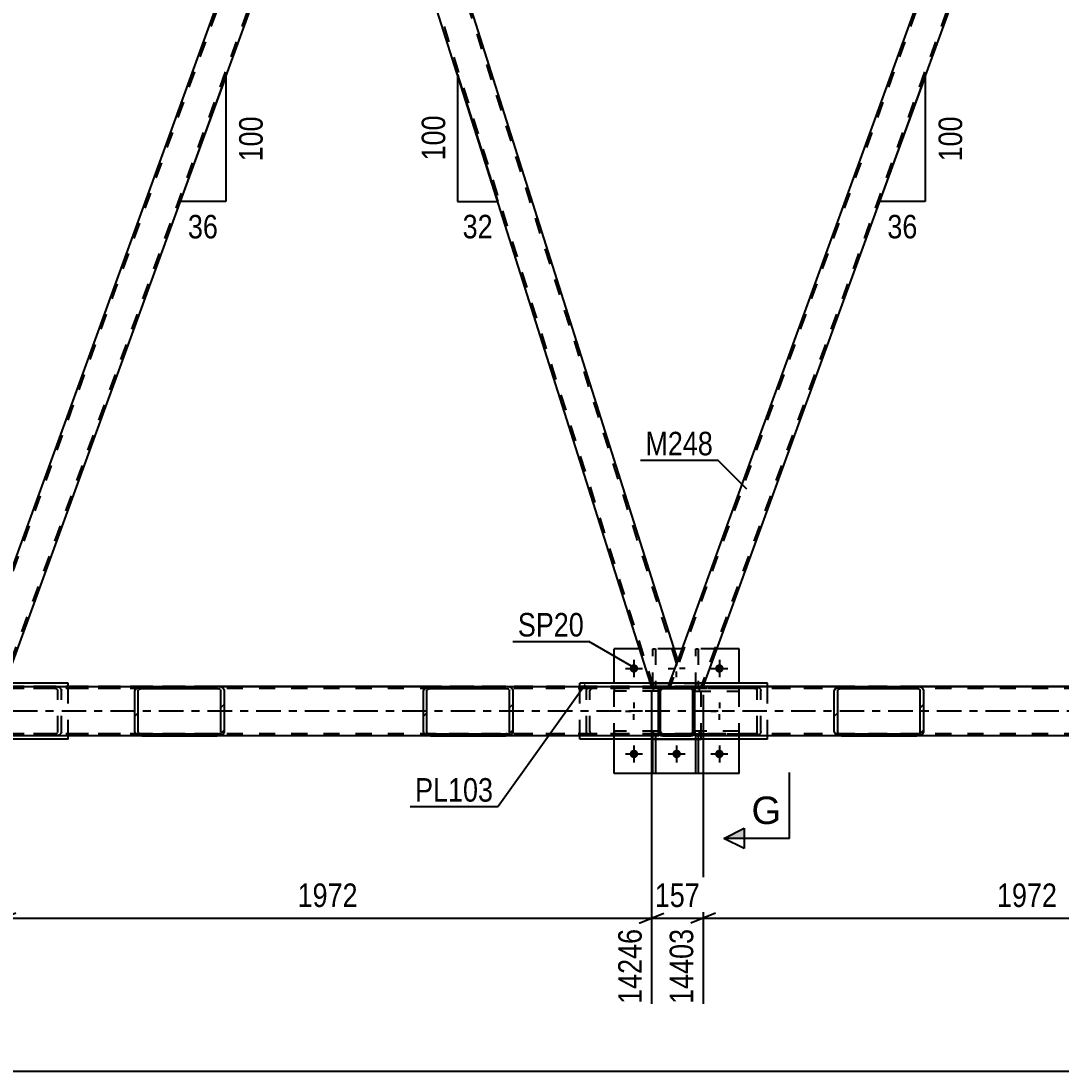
# Model space of a CAD drawing. Header units: millimetres. Extents: x -857 to 332, y -866 to -25.
# Drawn here: x -357.2 to -230.6, y -446.2 to -318.4 of the extents above; entities that cross this region are included whole.
import ezdxf

# ---------------------------------------------------------------- set-up
doc = ezdxf.new("R2010")
doc.units = ezdxf.units.MM
doc.linetypes.add('DXK_LINE_DOT2', pattern=[3.9198, 1.9599, -1.9599])
doc.linetypes.add('DXK_LINE_DOT3', pattern=[5.9187, 2.979, -0.9799, 0.9799, -0.9799])
doc.styles.add('Arial', font='ARIAL.TTF', dxfattribs={"height": 0.2})
doc.styles.add('Arial Narrow', font='ARIALN.TTF', dxfattribs={"height": 0.2})

# ---------------------------------------------------------------- blocks, each defined once
blk = doc.blocks.new('Part-570386455-1869 - 1253')
at = {"linetype": 'Continuous'}
h = blk.add_hatch(dxfattribs=at)
h.set_pattern_fill('', scale=0.7, style=0, pattern_type=0)
h.set_pattern_definition([(45, (-258.178, -399.8869), (-1.57154, 1.57154), [])])
h.paths.add_polyline_path([(-258.11, -399.7), (-258.18, -399.89), (-258.18, -404.93), (-258.11, -405.11), (-257.92, -405.27), (-257.64, -405.37), (-257.3, -405.41), (-248.13, -405.41), (-247.8, -405.37), (-247.52, -405.27), (-247.33, -405.11), (-247.26, -404.93), (-247.26, -399.89), (-247.33, -399.7), (-247.52, -399.55), (-247.8, -399.44), (-248.13, -399.41), (-257.3, -399.41), (-257.64, -399.44), (-257.92, -399.55)])
h.paths.add_polyline_path([(-257.47, -399.67), (-257.3, -399.65), (-248.13, -399.65), (-247.97, -399.67), (-247.82, -399.72), (-247.73, -399.8), (-247.7, -399.89), (-247.7, -404.93), (-247.73, -405.02), (-247.82, -405.1), (-247.97, -405.15), (-248.13, -405.17), (-257.3, -405.17), (-257.47, -405.15), (-257.61, -405.1), (-257.71, -405.02), (-257.74, -404.93), (-257.74, -399.89), (-257.71, -399.8), (-257.61, -399.72)])
at = {"color": 2, "linetype": 'Continuous'}
for p, q in [((-275.14, -399.89), (-275.14, -399.41)), ((-257.3, -399.41), (-275.14, -399.41)), ((-258.11, -399.7), (-258.18, -399.89)), ((-258.18, -404.93), (-258.18, -399.89)), ((-257.74, -399.89), (-257.71, -399.8)), ((-257.74, -404.93), (-257.74, -399.89)), ((-257.3, -399.41), (-257.64, -399.44)), ((-257.47, -399.67), (-257.3, -399.65)), ((-257.3, -399.41), (-248.13, -399.41)), ((-257.3, -399.65), (-248.13, -399.65)), ((-247.8, -399.44), (-248.13, -399.41)), ((-248.13, -399.65), (-247.97, -399.67)), ((-247.73, -399.8), (-247.7, -399.89)), ((-247.7, -404.93), (-247.7, -399.89)), ((-247.26, -399.89), (-247.33, -399.7)), ((-247.26, -404.93), (-247.26, -399.89)), ((-275.14, -405.37), (-275.14, -404.93)), ((-258.18, -404.93), (-258.11, -405.11)), ((-257.71, -405.02), (-257.74, -404.93)), ((-247.7, -404.93), (-247.73, -405.02)), ((-247.33, -405.11), (-247.26, -404.93)), ((-275.14, -405.41), (-275.14, -405.37)), ((-257.3, -405.41), (-275.14, -405.41)), ((-257.64, -405.37), (-257.3, -405.41)), ((-257.3, -405.17), (-257.47, -405.15)), ((-257.3, -405.17), (-248.13, -405.17)), ((-257.3, -405.41), (-248.13, -405.41)), ((-247.97, -405.15), (-248.13, -405.17)), ((-248.13, -405.41), (-247.8, -405.37))]:
    blk.add_line(p, q, dxfattribs=at)
at = {"color": 7, "linetype": 'DXK_LINE_DOT2'}
for p, q in [((-248.13, -399.65), (-275.14, -399.65)), ((-275.14, -399.72), (-275.14, -399.7)), ((-275.14, -404.93), (-275.14, -399.89)), ((-267.96, -399.41), (-267.63, -399.44)), ((-267.8, -399.67), (-267.96, -399.65)), ((-267.53, -399.89), (-267.56, -399.8)), ((-267.53, -404.93), (-267.53, -399.89)), ((-267.16, -399.7), (-267.09, -399.89)), ((-267.09, -404.93), (-267.09, -399.89)), ((-248.13, -399.41), (-257.3, -399.41)), ((-267.56, -405.02), (-267.53, -404.93)), ((-267.09, -404.93), (-267.16, -405.11)), ((-275.14, -405.15), (-275.14, -405.11)), ((-248.13, -405.17), (-275.14, -405.17)), ((-267.96, -405.17), (-267.8, -405.15)), ((-267.63, -405.37), (-267.96, -405.41)), ((-248.13, -405.41), (-257.3, -405.41))]:
    blk.add_line(p, q, dxfattribs=at)
for centre, radius, start, end in [((-267.86, -400.07), 0.409, 41.9362, 80.4818), ((-267.76, -400.25), 0.817, 41.9362, 80.4818), ((-267.86, -404.75), 0.409, 279.5182, 318.0638), ((-267.76, -404.56), 0.817, 279.5182, 318.0638)]:
    blk.add_arc(centre, radius, start, end, dxfattribs=at)
at = {"color": 2, "linetype": 'Continuous'}
for centre, radius, start, end in [((-257.5, -400.25), 0.817, 99.5182, 138.0638), ((-257.4, -400.07), 0.409, 99.5182, 138.0638), ((-248.03, -400.07), 0.409, 41.9362, 80.4818), ((-247.93, -400.25), 0.817, 41.9362, 80.4818), ((-257.4, -404.75), 0.409, 221.9362, 260.4818), ((-248.03, -404.75), 0.409, 279.5182, 318.0638), ((-257.5, -404.56), 0.817, 221.9362, 260.4818), ((-247.93, -404.56), 0.817, 279.5182, 318.0638)]:
    blk.add_arc(centre, radius, start, end, dxfattribs=at)
blk = doc.blocks.new('Bolt-570386455-1302 - 1253')
at = {"linetype": 'Continuous'}
for points in [[(-282.03, -397.21, -1), (-283.07, -397.21, -1)], [(-271.63, -397.21, -1), (-272.67, -397.21, -1)], [(-282.03, -407.61, -1), (-283.07, -407.61, -1)], [(-276.83, -407.61, -1), (-277.87, -407.61, -1)], [(-271.63, -407.61, -1), (-272.67, -407.61, -1)]]:
    blk.add_hatch(color=1, dxfattribs=at).paths.add_polyline_path(points)
at = {"color": 1, "linetype": 'Continuous'}
for p, q in [((-283.59, -397.21), (-281.51, -397.21)), ((-282.55, -396.17), (-282.55, -398.25)), ((-278.39, -397.21), (-277.7, -397.21)), ((-277.35, -396.17), (-277.35, -396.86)), ((-276.31, -397.21), (-277.01, -397.21)), ((-273.19, -397.21), (-271.11, -397.21)), ((-272.15, -396.17), (-272.15, -398.25)), ((-277.35, -398.25), (-277.35, -397.56)), ((-283.59, -402.41), (-282.9, -402.41)), ((-282.55, -401.37), (-282.55, -402.06)), ((-281.51, -402.41), (-282.21, -402.41)), ((-273.19, -402.41), (-272.5, -402.41)), ((-272.15, -401.37), (-272.15, -402.06)), ((-271.11, -402.41), (-271.81, -402.41)), ((-282.55, -403.45), (-282.55, -402.76)), ((-272.15, -403.45), (-272.15, -402.76)), ((-283.59, -407.61), (-281.51, -407.61)), ((-282.55, -406.57), (-282.55, -408.65)), ((-278.39, -407.61), (-276.31, -407.61)), ((-277.35, -406.57), (-277.35, -408.65)), ((-273.19, -407.61), (-271.11, -407.61)), ((-272.15, -406.57), (-272.15, -408.65))]:
    blk.add_line(p, q, dxfattribs=at)
blk = doc.blocks.new('Part-570386455-51663 - 1253')
at = {"color": 2, "linetype": 'Continuous'}
for p, q in [((-266.29, -399.01), (-289.14, -399.01)), ((-289.14, -399.41), (-289.14, -399.01)), ((-266.29, -399.41), (-266.29, -399.01)), ((-289.14, -405.81), (-289.14, -405.41)), ((-266.29, -405.81), (-289.14, -405.81)), ((-266.29, -405.81), (-266.29, -405.41))]:
    blk.add_line(p, q, dxfattribs=at)
at = {"color": 7, "linetype": 'DXK_LINE_DOT2'}
for p, q in [((-289.14, -405.41), (-289.14, -399.41)), ((-266.29, -405.41), (-266.29, -399.41))]:
    blk.add_line(p, q, dxfattribs=at)
blk = doc.blocks.new('Part-570386455-2076 - 1253')
at = {"linetype": 'Continuous'}
h = blk.add_hatch(dxfattribs=at)
h.set_pattern_fill('', scale=0.7, style=0, pattern_type=0)
h.set_pattern_definition([(45, (-279.5414, -399.891), (-1.57154, 1.57154), [])])
h.paths.add_polyline_path([(-279.5, -399.71), (-279.54, -399.89), (-279.54, -404.93), (-279.5, -405.11), (-279.4, -405.27), (-279.25, -405.37), (-279.06, -405.41), (-275.62, -405.41), (-275.44, -405.37), (-275.28, -405.27), (-275.18, -405.11), (-275.14, -404.93), (-275.14, -399.89), (-275.18, -399.71), (-275.28, -399.55), (-275.44, -399.45), (-275.62, -399.41), (-279.06, -399.41), (-279.25, -399.45), (-279.4, -399.55)])
h.paths.add_polyline_path([(-279.15, -399.67), (-279.06, -399.65), (-275.62, -399.65), (-275.53, -399.67), (-275.45, -399.72), (-275.4, -399.8), (-275.38, -399.89), (-275.38, -404.93), (-275.4, -405.02), (-275.45, -405.1), (-275.53, -405.15), (-275.62, -405.17), (-279.06, -405.17), (-279.15, -405.15), (-279.23, -405.1), (-279.28, -405.02), (-279.3, -404.93), (-279.3, -399.89), (-279.28, -399.8), (-279.23, -399.72)])
at = {"color": 7, "linetype": 'DXK_LINE_DOT2'}
for p, q in [((-279.54, -399.89), (-279.5, -399.71)), ((-279.54, -404.93), (-279.54, -399.89)), ((-279.28, -399.8), (-279.3, -399.89)), ((-279.3, -404.93), (-279.3, -399.89)), ((-279.23, -399.72), (-279.28, -399.8)), ((-279.25, -399.45), (-279.06, -399.41)), ((-279.15, -399.67), (-279.23, -399.72)), ((-279.06, -399.65), (-279.15, -399.67)), ((-279.06, -399.41), (-275.62, -399.41)), ((-275.62, -399.65), (-279.06, -399.65)), ((-275.62, -399.41), (-275.44, -399.45)), ((-275.53, -399.67), (-275.62, -399.65)), ((-275.45, -399.72), (-275.53, -399.67)), ((-275.4, -399.8), (-275.45, -399.72)), ((-275.38, -399.89), (-275.4, -399.8)), ((-275.38, -404.93), (-275.38, -399.89)), ((-275.18, -399.71), (-275.14, -399.89)), ((-275.14, -404.93), (-275.14, -399.89)), ((-279.5, -405.11), (-279.54, -404.93)), ((-279.3, -404.93), (-279.28, -405.02)), ((-279.28, -405.02), (-279.23, -405.1)), ((-275.45, -405.1), (-275.4, -405.02)), ((-275.4, -405.02), (-275.38, -404.93)), ((-275.14, -404.93), (-275.18, -405.11)), ((-279.06, -405.41), (-279.25, -405.37)), ((-279.23, -405.1), (-279.15, -405.15)), ((-279.15, -405.15), (-279.06, -405.17)), ((-279.06, -405.17), (-275.62, -405.17)), ((-279.06, -405.41), (-275.62, -405.41)), ((-275.62, -405.17), (-275.53, -405.15)), ((-275.44, -405.37), (-275.62, -405.41)), ((-275.53, -405.15), (-275.45, -405.1))]:
    blk.add_line(p, q, dxfattribs=at)
at = {"color": 2, "linetype": 'Continuous'}
for p, q in [((-279.5, -399.71), (-279.54, -399.89)), ((-279.54, -404.93), (-279.54, -399.89)), ((-279.3, -399.89), (-279.28, -399.8)), ((-279.3, -404.93), (-279.3, -399.89)), ((-279.28, -399.8), (-279.23, -399.72)), ((-279.06, -399.41), (-279.25, -399.45)), ((-279.23, -399.72), (-279.15, -399.67)), ((-279.15, -399.67), (-279.06, -399.65)), ((-279.06, -399.41), (-275.62, -399.41)), ((-279.06, -399.65), (-275.62, -399.65)), ((-275.44, -399.45), (-275.62, -399.41)), ((-275.62, -399.65), (-275.53, -399.67)), ((-275.53, -399.67), (-275.45, -399.72)), ((-275.45, -399.72), (-275.4, -399.8)), ((-275.4, -399.8), (-275.38, -399.89)), ((-275.38, -404.93), (-275.38, -399.89)), ((-275.14, -399.89), (-275.18, -399.71)), ((-275.14, -404.93), (-275.14, -399.89)), ((-279.54, -404.93), (-279.5, -405.11)), ((-279.28, -405.02), (-279.3, -404.93)), ((-279.23, -405.1), (-279.28, -405.02)), ((-275.4, -405.02), (-275.45, -405.1)), ((-275.38, -404.93), (-275.4, -405.02)), ((-275.18, -405.11), (-275.14, -404.93)), ((-279.25, -405.37), (-279.06, -405.41)), ((-279.15, -405.15), (-279.23, -405.1)), ((-279.06, -405.17), (-279.15, -405.15)), ((-279.06, -405.17), (-275.62, -405.17)), ((-279.06, -405.41), (-275.62, -405.41)), ((-275.53, -405.15), (-275.62, -405.17)), ((-275.62, -405.41), (-275.44, -405.37)), ((-275.45, -405.1), (-275.53, -405.15))]:
    blk.add_line(p, q, dxfattribs=at)
at = {"color": 7, "linetype": 'DXK_LINE_DOT2'}
for centre, start, end in [((-279.06, -399.89), 112.5, 157.5), ((-275.62, -399.89), 22.5, 67.5), ((-279.06, -404.93), 202.5, 247.5), ((-275.62, -404.93), 292.5, 337.5)]:
    blk.add_arc(centre, 0.48, start, end, dxfattribs=at)
at = {"color": 2, "linetype": 'Continuous'}
for centre, start, end in [((-279.06, -399.89), 112.5, 157.5), ((-275.62, -399.89), 22.5, 67.5), ((-279.06, -404.93), 202.5, 247.5), ((-275.62, -404.93), 292.5, 337.5)]:
    blk.add_arc(centre, 0.48, start, end, dxfattribs=at)
blk = doc.blocks.new('Part-570386455-1826 - 1253')
at = {"color": 7, "linetype": 'DXK_LINE_DOT2'}
for p, q in [((-280.23, -405.81), (-280.23, -405.18)), ((-280.23, -405.18), (-279.91, -405.18)), ((-280.23, -405.78), (-279.91, -405.78)), ((-279.91, -405.18), (-279.91, -405.81))]:
    blk.add_line(p, q, dxfattribs=at)
at = {"color": 2, "linetype": 'Continuous'}
for p, q in [((-280.23, -410.01), (-280.23, -405.81)), ((-279.91, -405.81), (-279.91, -410.01)), ((-279.91, -410.01), (-280.23, -410.01))]:
    blk.add_line(p, q, dxfattribs=at)
blk = doc.blocks.new('Part-570386455-2082 - 1253')
at = {"color": 7, "linetype": 'DXK_LINE_DOT2'}
for p, q in [((-234.82, -280.41), (-278.13, -399.41)), ((-231.08, -280.41), (-274.39, -399.41)), ((-235.08, -280.41), (-235.22, -280.81)), ((-230.82, -280.41), (-235.08, -280.41)), ((-235.08, -280.41), (-235.04, -280.41)), ((-230.82, -280.41), (-231.99, -283.61)), ((-277.22, -396.2), (-278.39, -399.41)), ((-274.13, -399.41), (-278.39, -399.41)), ((-273.99, -399.01), (-274.13, -399.41))]:
    blk.add_line(p, q, dxfattribs=at)
at = {"color": 2, "linetype": 'Continuous'}
for p, q in [((-235.22, -280.81), (-277.22, -396.2)), ((-231.99, -283.61), (-273.99, -399.01))]:
    blk.add_line(p, q, dxfattribs=at)
blk = doc.blocks.new('Part-570386455-1862 - 1253')
at = {"color": 2, "linetype": 'Continuous'}
for p, q in [((-351.42, -399.01), (-374.28, -399.01)), ((-374.28, -399.41), (-374.28, -399.01)), ((-351.42, -399.41), (-351.42, -399.01)), ((-374.28, -405.81), (-374.28, -405.41)), ((-351.42, -405.81), (-374.28, -405.81)), ((-351.42, -405.81), (-351.42, -405.41))]:
    blk.add_line(p, q, dxfattribs=at)
at = {"color": 7, "linetype": 'DXK_LINE_DOT2'}
for p, q in [((-374.28, -405.41), (-374.28, -399.41)), ((-351.42, -405.41), (-351.42, -399.41))]:
    blk.add_line(p, q, dxfattribs=at)
blk = doc.blocks.new('Part-570386455-1762 - 1253')
at = {"color": 7, "linetype": 'DXK_LINE_DOT2'}
for p, q in [((-279.55, -404.85), (-284.95, -404.85)), ((-284.95, -404.85), (-284.95, -405.17)), ((-280.15, -405.17), (-280.15, -404.85)), ((-279.55, -405.17), (-279.55, -404.85)), ((-279.55, -405.17), (-284.95, -405.17))]:
    blk.add_line(p, q, dxfattribs=at)
blk = doc.blocks.new('Part-570386455-1763 - 1253')
at = {"color": 7, "linetype": 'DXK_LINE_DOT2'}
for p, q in [((-279.55, -399.65), (-284.95, -399.65)), ((-284.95, -399.65), (-284.95, -399.97)), ((-279.55, -399.97), (-284.95, -399.97)), ((-280.15, -399.97), (-280.15, -399.65)), ((-279.55, -399.97), (-279.55, -399.65))]:
    blk.add_line(p, q, dxfattribs=at)
blk = doc.blocks.new('Part-570386455-1778 - 1253')
at = {"color": 2, "linetype": 'Continuous'}
for p, q in [((-281.86, -394.81), (-284.95, -394.81)), ((-284.95, -399.01), (-284.95, -394.81)), ((-276.72, -394.81), (-277.66, -394.81)), ((-269.75, -394.81), (-272.46, -394.81)), ((-269.75, -399.01), (-269.75, -394.81)), ((-284.95, -410.01), (-284.95, -405.81)), ((-269.75, -410.01), (-269.75, -405.81)), ((-269.75, -410.01), (-284.95, -410.01))]:
    blk.add_line(p, q, dxfattribs=at)
at = {"color": 7, "linetype": 'DXK_LINE_DOT2'}
for p, q in [((-277.66, -394.81), (-281.86, -394.81)), ((-272.46, -394.81), (-276.72, -394.81)), ((-284.95, -405.81), (-284.95, -399.01)), ((-269.75, -405.81), (-269.75, -399.01))]:
    blk.add_line(p, q, dxfattribs=at)
blk = doc.blocks.new('Part-570386455-1824 - 1253')
at = {"color": 7, "linetype": 'DXK_LINE_DOT2'}
for p, q in [((-279.53, -399.8), (-279.55, -399.89)), ((-279.55, -399.89), (-279.53, -399.8)), ((-279.55, -404.93), (-279.55, -399.89)), ((-279.52, -399.71), (-279.53, -399.8)), ((-279.53, -399.8), (-279.52, -399.71)), ((-279.29, -399.8), (-279.31, -399.89)), ((-279.31, -404.93), (-279.31, -399.89)), ((-279.24, -399.72), (-279.29, -399.8)), ((-279.07, -399.41), (-279.26, -399.45)), ((-279.26, -399.45), (-279.07, -399.41)), ((-279.17, -399.67), (-279.24, -399.72)), ((-279.07, -399.65), (-279.17, -399.67)), ((-275.63, -399.41), (-279.07, -399.41)), ((-275.63, -399.65), (-279.07, -399.65)), ((-275.45, -399.45), (-275.63, -399.41)), ((-275.63, -399.41), (-275.45, -399.45)), ((-275.54, -399.67), (-275.63, -399.65)), ((-275.46, -399.72), (-275.54, -399.67)), ((-275.41, -399.8), (-275.46, -399.72)), ((-275.39, -399.89), (-275.41, -399.8)), ((-275.39, -404.93), (-275.39, -399.89)), ((-275.17, -399.8), (-275.19, -399.71)), ((-275.19, -399.71), (-275.17, -399.8)), ((-275.15, -399.89), (-275.17, -399.8)), ((-275.17, -399.8), (-275.15, -399.89)), ((-275.15, -404.93), (-275.15, -399.89)), ((-279.55, -404.93), (-279.52, -405.11)), ((-279.52, -405.11), (-279.55, -404.93)), ((-279.31, -404.93), (-279.29, -405.02)), ((-279.29, -405.02), (-279.24, -405.1)), ((-275.46, -405.1), (-275.41, -405.02)), ((-275.41, -405.02), (-275.39, -404.93)), ((-275.19, -405.11), (-275.15, -404.93)), ((-275.15, -404.93), (-275.19, -405.11)), ((-279.26, -405.37), (-279.07, -405.41)), ((-279.07, -405.41), (-279.26, -405.37)), ((-279.24, -405.1), (-279.17, -405.15)), ((-279.17, -405.15), (-279.07, -405.17)), ((-275.63, -405.17), (-279.07, -405.17)), ((-275.63, -405.41), (-279.07, -405.41)), ((-275.63, -405.17), (-275.54, -405.15)), ((-275.63, -405.41), (-275.45, -405.37)), ((-275.45, -405.37), (-275.63, -405.41)), ((-275.54, -405.15), (-275.46, -405.1))]:
    blk.add_line(p, q, dxfattribs=at)
at = {"color": 7, "linetype": 'DXK_LINE_DOT3'}
blk.add_line((-277.35, -402.41), (-277.35, -402.41), dxfattribs=at)
at = {"color": 7, "linetype": 'DXK_LINE_DOT2'}
for centre, start, end in [((-279.07, -399.89), 112.5, 157.5), ((-279.07, -399.89), 112.5, 157.5), ((-275.63, -399.89), 22.5, 67.5), ((-275.63, -399.89), 22.5, 67.5), ((-279.07, -404.93), 202.5, 247.5), ((-279.07, -404.93), 202.5, 247.5), ((-275.63, -404.93), 292.5, 337.5), ((-275.63, -404.93), 292.5, 337.5)]:
    blk.add_arc(centre, 0.48, start, end, dxfattribs=at)
blk = doc.blocks.new('Part-570386455-1825 - 1253')
at = {"color": 7, "linetype": 'DXK_LINE_DOT2'}
for p, q in [((-280.35, -405.81), (-280.35, -399.01)), ((-280.35, -399.01), (-274.35, -399.01)), ((-274.35, -405.81), (-274.35, -399.01))]:
    blk.add_line(p, q, dxfattribs=at)
at = {"color": 2, "linetype": 'Continuous'}
for p, q in [((-280.35, -405.81), (-280.35, -405.81)), ((-280.35, -405.81), (-274.35, -405.81)), ((-274.35, -405.81), (-274.35, -405.81))]:
    blk.add_line(p, q, dxfattribs=at)
blk = doc.blocks.new('Part-570386455-1827 - 1253')
at = {"color": 7, "linetype": 'DXK_LINE_DOT2'}
for p, q in [((-275.03, -405.81), (-275.03, -405.18)), ((-275.03, -405.18), (-274.71, -405.18)), ((-275.03, -405.78), (-274.71, -405.78)), ((-274.71, -405.18), (-274.71, -405.81))]:
    blk.add_line(p, q, dxfattribs=at)
at = {"color": 2, "linetype": 'Continuous'}
for p, q in [((-275.03, -410.01), (-275.03, -405.81)), ((-274.71, -405.81), (-274.71, -410.01)), ((-274.71, -410.01), (-275.03, -410.01))]:
    blk.add_line(p, q, dxfattribs=at)
blk = doc.blocks.new('Part-570386455-1828 - 1253')
at = {"color": 7, "linetype": 'DXK_LINE_DOT2'}
for p, q in [((-280.23, -399.65), (-280.23, -394.81)), ((-280.23, -394.81), (-279.91, -394.81)), ((-279.91, -394.81), (-279.91, -399.65)), ((-280.23, -399.05), (-279.91, -399.05)), ((-279.91, -399.65), (-280.23, -399.65))]:
    blk.add_line(p, q, dxfattribs=at)
blk = doc.blocks.new('Part-570386455-1829 - 1253')
at = {"color": 7, "linetype": 'DXK_LINE_DOT2'}
for p, q in [((-275.03, -399.65), (-275.03, -394.81)), ((-275.03, -394.81), (-274.71, -394.81)), ((-274.71, -394.81), (-274.71, -399.65)), ((-275.03, -399.05), (-274.71, -399.05)), ((-274.71, -399.65), (-275.03, -399.65))]:
    blk.add_line(p, q, dxfattribs=at)
blk = doc.blocks.new('Part-570386455-1830 - 1253')
at = {"color": 7, "linetype": 'DXK_LINE_DOT2'}
for p, q in [((-269.75, -404.85), (-275.15, -404.85)), ((-275.15, -404.85), (-275.15, -405.17)), ((-274.55, -405.17), (-274.55, -404.85)), ((-269.75, -405.17), (-269.75, -404.85)), ((-275.15, -405.17), (-269.75, -405.17))]:
    blk.add_line(p, q, dxfattribs=at)
blk = doc.blocks.new('Part-570386455-1831 - 1253')
at = {"color": 7, "linetype": 'DXK_LINE_DOT2'}
for p, q in [((-269.75, -399.65), (-275.15, -399.65)), ((-275.15, -399.65), (-275.15, -399.97)), ((-275.15, -399.97), (-269.75, -399.97)), ((-274.55, -399.97), (-274.55, -399.65)), ((-269.75, -399.97), (-269.75, -399.65))]:
    blk.add_line(p, q, dxfattribs=at)
blk = doc.blocks.new('Part-570386455-1870 - 1253')
at = {"linetype": 'Continuous'}
h = blk.add_hatch(dxfattribs=at)
h.set_pattern_fill('', scale=0.7, style=0, pattern_type=0)
h.set_pattern_definition([(45, (-343.3122, -399.887), (-1.57154, 1.57154), [])])
h.paths.add_polyline_path([(-343.25, -399.7), (-343.31, -399.89), (-343.31, -404.93), (-343.25, -405.11), (-343.06, -405.27), (-342.77, -405.37), (-342.44, -405.41), (-333.27, -405.41), (-332.93, -405.37), (-332.65, -405.27), (-332.46, -405.11), (-332.39, -404.93), (-332.39, -399.89), (-332.46, -399.7), (-332.65, -399.55), (-332.93, -399.44), (-333.27, -399.41), (-342.44, -399.41), (-342.77, -399.44), (-343.06, -399.55)])
h.paths.add_polyline_path([(-342.61, -399.67), (-342.44, -399.65), (-333.27, -399.65), (-333.1, -399.67), (-332.96, -399.72), (-332.86, -399.8), (-332.83, -399.89), (-332.83, -404.93), (-332.86, -405.02), (-332.96, -405.1), (-333.1, -405.15), (-333.27, -405.17), (-342.44, -405.17), (-342.61, -405.15), (-342.75, -405.1), (-342.84, -405.02), (-342.88, -404.93), (-342.88, -399.89), (-342.84, -399.8), (-342.75, -399.72)])
at = {"color": 2, "linetype": 'Continuous'}
for p, q in [((-362.85, -399.89), (-362.82, -399.7)), ((-362.85, -404.93), (-362.85, -399.89)), ((-362.82, -399.7), (-362.72, -399.55)), ((-362.72, -399.55), (-362.58, -399.44)), ((-362.58, -399.44), (-362.56, -399.44)), ((-362.56, -399.44), (-362.27, -399.41)), ((-362.27, -399.41), (-342.44, -399.41)), ((-343.25, -399.7), (-343.31, -399.89)), ((-343.31, -404.93), (-343.31, -399.89)), ((-342.88, -399.89), (-342.84, -399.8)), ((-342.88, -404.93), (-342.88, -399.89)), ((-342.44, -399.41), (-342.77, -399.44)), ((-342.61, -399.67), (-342.44, -399.65)), ((-342.44, -399.41), (-333.27, -399.41)), ((-342.44, -399.65), (-333.27, -399.65)), ((-332.93, -399.44), (-333.27, -399.41)), ((-333.27, -399.65), (-333.1, -399.67)), ((-332.86, -399.8), (-332.83, -399.89)), ((-332.83, -404.93), (-332.83, -399.89)), ((-332.39, -399.89), (-332.46, -399.7)), ((-332.39, -404.93), (-332.39, -399.89)), ((-362.82, -405.11), (-362.85, -404.93)), ((-343.31, -404.93), (-343.25, -405.11)), ((-342.84, -405.02), (-342.88, -404.93)), ((-332.83, -404.93), (-332.86, -405.02)), ((-332.46, -405.11), (-332.39, -404.93)), ((-362.72, -405.27), (-362.82, -405.11)), ((-362.58, -405.37), (-362.72, -405.27)), ((-362.56, -405.37), (-362.58, -405.37)), ((-362.27, -405.41), (-362.56, -405.37)), ((-342.44, -405.41), (-362.27, -405.41)), ((-342.77, -405.37), (-342.44, -405.41)), ((-342.44, -405.17), (-342.61, -405.15)), ((-342.44, -405.17), (-333.27, -405.17)), ((-342.44, -405.41), (-333.27, -405.41)), ((-333.1, -405.15), (-333.27, -405.17)), ((-333.27, -405.41), (-332.93, -405.37))]:
    blk.add_line(p, q, dxfattribs=at)
at = {"color": 7, "linetype": 'DXK_LINE_DOT2'}
for p, q in [((-362.62, -399.8), (-362.63, -399.89)), ((-362.63, -404.93), (-362.63, -399.89)), ((-362.58, -399.72), (-362.62, -399.8)), ((-362.44, -399.67), (-362.58, -399.72)), ((-362.58, -405.1), (-362.58, -399.72)), ((-362.56, -405.37), (-362.56, -399.44)), ((-362.27, -399.65), (-362.44, -399.67)), ((-333.27, -399.65), (-362.27, -399.65)), ((-353.1, -399.41), (-352.76, -399.44)), ((-352.93, -399.67), (-353.1, -399.65)), ((-352.66, -399.89), (-352.69, -399.8)), ((-352.66, -404.93), (-352.66, -399.89)), ((-352.29, -399.7), (-352.22, -399.89)), ((-352.22, -404.93), (-352.22, -399.89)), ((-342.44, -399.41), (-333.27, -399.41)), ((-362.63, -404.93), (-362.62, -405.02)), ((-362.62, -405.02), (-362.58, -405.1)), ((-352.69, -405.02), (-352.66, -404.93)), ((-352.22, -404.93), (-352.29, -405.11)), ((-362.58, -405.1), (-362.44, -405.15)), ((-362.44, -405.15), (-362.27, -405.17)), ((-333.27, -405.17), (-362.27, -405.17)), ((-353.1, -405.17), (-352.93, -405.15)), ((-352.76, -405.37), (-353.1, -405.41)), ((-333.27, -405.41), (-342.44, -405.41))]:
    blk.add_line(p, q, dxfattribs=at)
for centre, radius, start, end in [((-353, -400.07), 0.409, 41.9362, 80.4818), ((-352.9, -400.25), 0.817, 41.9362, 80.4818), ((-353, -404.75), 0.409, 279.5182, 318.0638), ((-352.9, -404.56), 0.817, 279.5182, 318.0638)]:
    blk.add_arc(centre, radius, start, end, dxfattribs=at)
at = {"color": 2, "linetype": 'Continuous'}
for centre, radius, start, end in [((-342.64, -400.25), 0.817, 99.5182, 138.0638), ((-342.54, -400.07), 0.409, 99.5182, 138.0638), ((-333.17, -400.07), 0.409, 41.9362, 80.4818), ((-333.07, -400.25), 0.817, 41.9362, 80.4818), ((-342.54, -404.75), 0.409, 221.9362, 260.4818), ((-333.17, -404.75), 0.409, 279.5182, 318.0638), ((-342.64, -404.56), 0.817, 221.9362, 260.4818), ((-333.07, -404.56), 0.817, 279.5182, 318.0638)]:
    blk.add_arc(centre, radius, start, end, dxfattribs=at)
blk = doc.blocks.new('Part-570386455-1965 - 1253')
at = {"color": 7, "linetype": 'DXK_LINE_DOT2'}
for p, q in [((-130.23, -399.65), (-807.95, -399.65)), ((-130.23, -399.41), (-799.95, -399.41)), ((-333.27, -399.41), (-392.44, -399.41)), ((-248.13, -399.41), (-307.3, -399.41)), ((-130.23, -405.17), (-807.95, -405.17)), ((-130.83, -405.41), (-647.84, -405.41)), ((-333.27, -405.41), (-392.43, -405.41)), ((-248.13, -405.41), (-307.3, -405.41))]:
    blk.add_line(p, q, dxfattribs=at)
at = {"color": 2, "linetype": 'Continuous'}
for p, q in [((-307.3, -399.41), (-333.27, -399.41)), ((-222.17, -399.41), (-248.13, -399.41)), ((-307.3, -405.41), (-333.27, -405.41)), ((-222.17, -405.41), (-248.13, -405.41))]:
    blk.add_line(p, q, dxfattribs=at)
at = {"color": 7, "linetype": 'DXK_LINE_DOT3'}
blk.add_line((-130.23, -402.41), (-807.95, -402.41), dxfattribs=at)
blk = doc.blocks.new('Part-570386455-2050 - 1253')
at = {"color": 2, "linetype": 'Continuous'}
for p, q in [((-316.1, -280.81), (-317.12, -283.61)), ((-277.22, -396.2), (-313.81, -280.81)), ((-280.53, -399.01), (-317.12, -283.61)), ((-277.22, -396.2), (-278.24, -399.01))]:
    blk.add_line(p, q, dxfattribs=at)
at = {"color": 7, "linetype": 'DXK_LINE_DOT2'}
for p, q in [((-315.95, -280.41), (-316.1, -280.81)), ((-313.94, -280.41), (-315.95, -280.41)), ((-277.36, -396.57), (-314.19, -280.41)), ((-313.81, -280.81), (-313.94, -280.41)), ((-280.15, -399.41), (-316.99, -283.24)), ((-277.36, -396.57), (-277.49, -396.94)), ((-280.4, -399.41), (-280.53, -399.01)), ((-278.39, -399.41), (-280.4, -399.41)), ((-278.24, -399.01), (-278.39, -399.41))]:
    blk.add_line(p, q, dxfattribs=at)
blk = doc.blocks.new('Part-570386455-2065 - 1253')
at = {"linetype": 'Continuous'}
h = blk.add_hatch(dxfattribs=at)
h.set_pattern_fill('', scale=0.7, style=0, pattern_type=0)
h.set_pattern_definition([(45, (-308.1742, -399.887), (-1.57154, 1.57154), [])])
h.paths.add_polyline_path([(-308.11, -399.7), (-308.17, -399.89), (-308.17, -404.93), (-308.11, -405.11), (-307.92, -405.27), (-307.63, -405.37), (-307.3, -405.41), (-298.13, -405.41), (-297.8, -405.37), (-297.51, -405.27), (-297.32, -405.11), (-297.26, -404.93), (-297.26, -399.89), (-297.32, -399.7), (-297.51, -399.55), (-297.8, -399.44), (-298.13, -399.41), (-307.3, -399.41), (-307.63, -399.44), (-307.92, -399.55)])
h.paths.add_polyline_path([(-307.47, -399.67), (-307.3, -399.65), (-298.13, -399.65), (-297.96, -399.67), (-297.82, -399.72), (-297.73, -399.8), (-297.69, -399.89), (-297.69, -404.93), (-297.73, -405.02), (-297.82, -405.1), (-297.96, -405.15), (-298.13, -405.17), (-307.3, -405.17), (-307.47, -405.15), (-307.61, -405.1), (-307.7, -405.02), (-307.74, -404.93), (-307.74, -399.89), (-307.7, -399.8), (-307.61, -399.72)])
at = {"color": 2, "linetype": 'Continuous'}
for p, q in [((-308.11, -399.7), (-308.17, -399.89)), ((-308.17, -404.93), (-308.17, -399.89)), ((-307.74, -399.89), (-307.7, -399.8)), ((-307.74, -404.93), (-307.74, -399.89)), ((-307.3, -399.41), (-307.63, -399.44)), ((-307.47, -399.67), (-307.3, -399.65)), ((-307.3, -399.41), (-298.13, -399.41)), ((-307.3, -399.65), (-298.13, -399.65)), ((-298.13, -399.41), (-279.54, -399.41)), ((-297.8, -399.44), (-298.13, -399.41)), ((-298.13, -399.65), (-297.96, -399.67)), ((-297.73, -399.8), (-297.69, -399.89)), ((-297.69, -404.93), (-297.69, -399.89)), ((-297.26, -399.89), (-297.32, -399.7)), ((-297.26, -404.93), (-297.26, -399.89)), ((-279.54, -399.41), (-279.54, -399.44)), ((-279.54, -399.89), (-279.54, -399.44)), ((-308.17, -404.93), (-308.11, -405.11)), ((-307.7, -405.02), (-307.74, -404.93)), ((-297.69, -404.93), (-297.73, -405.02)), ((-297.32, -405.11), (-297.26, -404.93)), ((-279.54, -405.41), (-279.54, -404.93)), ((-307.63, -405.37), (-307.3, -405.41)), ((-307.3, -405.17), (-307.47, -405.15)), ((-307.3, -405.17), (-298.13, -405.17)), ((-307.3, -405.41), (-298.13, -405.41)), ((-297.96, -405.15), (-298.13, -405.17)), ((-298.13, -405.41), (-297.8, -405.37)), ((-279.54, -405.41), (-298.13, -405.41))]:
    blk.add_line(p, q, dxfattribs=at)
at = {"color": 7, "linetype": 'DXK_LINE_DOT2'}
for p, q in [((-298.13, -399.41), (-307.3, -399.41)), ((-279.54, -399.65), (-307.3, -399.65)), ((-288.34, -399.89), (-288.28, -399.7)), ((-288.34, -404.93), (-288.34, -399.89)), ((-287.88, -399.8), (-287.91, -399.89)), ((-287.91, -404.93), (-287.91, -399.89)), ((-287.81, -399.44), (-287.47, -399.41)), ((-287.47, -399.65), (-287.64, -399.67)), ((-279.54, -404.93), (-279.54, -399.89)), ((-288.28, -405.11), (-288.34, -404.93)), ((-287.91, -404.93), (-287.88, -405.02)), ((-279.54, -405.17), (-307.3, -405.17)), ((-298.13, -405.41), (-307.3, -405.41)), ((-287.47, -405.41), (-287.81, -405.37)), ((-287.64, -405.15), (-287.47, -405.17)), ((-279.54, -405.41), (-279.54, -405.17))]:
    blk.add_line(p, q, dxfattribs=at)
at = {"color": 2, "linetype": 'Continuous'}
for centre, radius, start, end in [((-307.5, -400.25), 0.817, 99.5182, 138.0638), ((-307.4, -400.07), 0.409, 99.5182, 138.0638), ((-298.03, -400.07), 0.409, 41.9362, 80.4818), ((-297.93, -400.25), 0.817, 41.9362, 80.4818), ((-307.4, -404.75), 0.409, 221.9362, 260.4818), ((-298.03, -404.75), 0.409, 279.5182, 318.0638), ((-307.5, -404.56), 0.817, 221.9362, 260.4818), ((-297.93, -404.56), 0.817, 279.5182, 318.0638)]:
    blk.add_arc(centre, radius, start, end, dxfattribs=at)
at = {"color": 7, "linetype": 'DXK_LINE_DOT2'}
for centre, radius, start, end in [((-287.67, -400.25), 0.817, 99.5182, 138.0638), ((-287.57, -400.07), 0.409, 99.5182, 138.0638), ((-287.57, -404.75), 0.409, 221.9362, 260.4818), ((-287.67, -404.56), 0.817, 221.9362, 260.4818)]:
    blk.add_arc(centre, radius, start, end, dxfattribs=at)
blk = doc.blocks.new('Part-570386455-2087 - 1253')
at = {"color": 7, "linetype": 'DXK_LINE_DOT2'}
for p, q in [((-319.96, -280.41), (-363.27, -399.41)), ((-316.21, -280.41), (-359.52, -399.41)), ((-320.21, -280.41), (-320.36, -280.81)), ((-315.95, -280.41), (-320.21, -280.41)), ((-320.21, -280.41), (-320.17, -280.41)), ((-315.95, -280.41), (-317.12, -283.61)), ((-362.36, -396.2), (-363.52, -399.41)), ((-359.27, -399.41), (-363.52, -399.41)), ((-359.12, -399.01), (-359.27, -399.41))]:
    blk.add_line(p, q, dxfattribs=at)
at = {"color": 2, "linetype": 'Continuous'}
for p, q in [((-320.36, -280.81), (-362.36, -396.2)), ((-317.12, -283.61), (-359.12, -399.01))]:
    blk.add_line(p, q, dxfattribs=at)
blk = doc.blocks.new('Part-570386455-2108 - 1253')
at = {"color": 2, "linetype": 'Continuous'}
for p, q in [((-230.97, -280.81), (-231.99, -283.61)), ((-192.09, -396.2), (-228.68, -280.81)), ((-195.4, -399.01), (-231.99, -283.61)), ((-192.09, -396.2), (-193.11, -399.01))]:
    blk.add_line(p, q, dxfattribs=at)
at = {"color": 7, "linetype": 'DXK_LINE_DOT2'}
for p, q in [((-230.82, -280.41), (-230.97, -280.81)), ((-228.81, -280.41), (-230.82, -280.41)), ((-192.22, -396.57), (-229.06, -280.41)), ((-228.68, -280.81), (-228.81, -280.41)), ((-195.02, -399.41), (-231.85, -283.24)), ((-195.27, -399.41), (-195.4, -399.01)), ((-193.26, -399.41), (-195.27, -399.41)), ((-193.11, -399.01), (-193.26, -399.41))]:
    blk.add_line(p, q, dxfattribs=at)
blk = doc.blocks.new('AngleDimension-570386455-38986 - 1253')
at = {"color": 7, "linetype": 'Continuous'}
for p, q in [((-247.1, -325.15), (-252.64, -340.37)), ((-247.1, -325.15), (-247.1, -340.37)), ((-251.51, -337.25), (-252.64, -340.37)), ((-247.1, -340.37), (-252.64, -340.37))]:
    blk.add_line(p, q, dxfattribs=at)
at = {"color": 0}
for points in [[(-242, -329.42), (-246.2, -329.42), (-246.2, -336.1), (-242, -336.1)], [(-247.45, -345.47), (-247.45, -341.27), (-252.3, -341.27), (-252.3, -345.47)]]:
    blk.add_wipeout(points, dxfattribs=at)
at = {"color": 3, "style": 'Arial Narrow'}
blk.add_text('100', height=2.863, rotation=90.0002, dxfattribs=at).set_placement((-242.6, -335.5))
blk.add_text('36', height=2.863, dxfattribs=at).set_placement((-251.7, -344.87))
blk = doc.blocks.new('StraightDimension-570386455-3313 - 1253')
at = {"color": 7, "linetype": 'Continuous'}
blk.add_line((-489.24, -399.41), (-138.71, -399.41), dxfattribs=at)
blk = doc.blocks.new('AngleDimension-570386455-38960 - 1253')
at = {"color": 7, "linetype": 'Continuous'}
for p, q in [((-304.02, -324.92), (-299.13, -340.36)), ((-304.02, -324.92), (-304.02, -340.36)), ((-303.02, -328.08), (-299.13, -340.36)), ((-304.02, -340.36), (-299.13, -340.36))]:
    blk.add_line(p, q, dxfattribs=at)
at = {"color": 0}
for points in [[(-304.92, -329.3), (-309.12, -329.3), (-309.12, -335.98), (-304.92, -335.98)], [(-299.15, -345.46), (-299.15, -341.26), (-304, -341.26), (-304, -345.46)]]:
    blk.add_wipeout(points, dxfattribs=at)
at = {"color": 3, "style": 'Arial Narrow'}
blk.add_text('100', height=2.863, rotation=90.0002, dxfattribs=at).set_placement((-305.52, -335.38))
blk.add_text('32', height=2.863, dxfattribs=at).set_placement((-303.4, -344.86))
blk = doc.blocks.new('StraightDimension-570386455-38389 - 1253')
at = {"color": 7, "linetype": 'Continuous'}
for p, q in [((-274.13, -400.41), (-274.13, -438.03)), ((-195.27, -400.41), (-195.27, -438.03)), ((-272.63, -426.99), (-275.63, -428.19)), ((-274.13, -427.59), (-195.27, -427.59)), ((-196.77, -428.19), (-193.77, -426.99))]:
    blk.add_line(p, q, dxfattribs=at)
at = {"color": 0}
blk.add_wipeout([(-230.44, -426.84), (-230.44, -422.64), (-238.96, -422.64), (-238.96, -426.84)], dxfattribs=at)
at = {"color": 3, "style": 'Arial Narrow'}
blk.add_text('1972', height=2.863, dxfattribs=at).set_placement((-238.36, -426.24))
at = {"color": 0, "linetype": 'Continuous'}
blk.add_wipeout([(-195.87, -428.29), (-200.07, -428.29), (-200.07, -438.63), (-195.87, -438.63)], dxfattribs=at)
at = {"color": 3, "linetype": 'Continuous', "style": 'Arial Narrow'}
blk.add_text('16374', height=2.863, rotation=90.0002, dxfattribs=at).set_placement((-196.47, -438.03))
blk = doc.blocks.new('StraightDimension-570386455-38390 - 1253')
at = {"color": 7, "linetype": 'Continuous'}
for p, q in [((-280.4, -400.41), (-280.4, -438.03)), ((-274.13, -400.41), (-274.13, -438.03)), ((-281.9, -428.19), (-278.9, -426.99)), ((-280.4, -427.59), (-274.13, -427.59)), ((-272.63, -426.99), (-275.63, -428.19))]:
    blk.add_line(p, q, dxfattribs=at)
at = {"color": 0}
blk.add_wipeout([(-273.93, -426.84), (-273.93, -422.64), (-280.61, -422.64), (-280.61, -426.84)], dxfattribs=at)
at = {"color": 0, "linetype": 'Continuous'}
blk.add_wipeout([(-274.73, -428.29), (-278.93, -428.29), (-278.93, -438.63), (-274.73, -438.63)], dxfattribs=at)
at = {"color": 3, "style": 'Arial Narrow'}
blk.add_text('157', height=2.863, dxfattribs=at).set_placement((-280.01, -426.24))
at = {"color": 3, "linetype": 'Continuous', "style": 'Arial Narrow'}
blk.add_text('14403', height=2.863, rotation=90.0002, dxfattribs=at).set_placement((-275.33, -438.03))
blk = doc.blocks.new('StraightDimension-570386455-38391 - 1253')
at = {"color": 7, "linetype": 'Continuous'}
for p, q in [((-359.27, -400.41), (-359.27, -438.03)), ((-280.4, -400.41), (-280.4, -438.03)), ((-357.77, -426.99), (-360.77, -428.19)), ((-359.27, -427.59), (-280.4, -427.59)), ((-281.9, -428.19), (-278.9, -426.99))]:
    blk.add_line(p, q, dxfattribs=at)
at = {"color": 0}
blk.add_wipeout([(-315.58, -426.84), (-315.58, -422.64), (-324.09, -422.64), (-324.09, -426.84)], dxfattribs=at)
at = {"color": 3, "style": 'Arial Narrow'}
blk.add_text('1972', height=2.863, dxfattribs=at).set_placement((-323.49, -426.24))
at = {"color": 0, "linetype": 'Continuous'}
blk.add_wipeout([(-281, -428.29), (-285.2, -428.29), (-285.2, -438.63), (-281, -438.63)], dxfattribs=at)
at = {"color": 3, "linetype": 'Continuous', "style": 'Arial Narrow'}
blk.add_text('14246', height=2.863, rotation=90.0002, dxfattribs=at).set_placement((-281.6, -438.03))
blk = doc.blocks.new('AngleDimension-570386455-38958 - 1253')
at = {"color": 7, "linetype": 'Continuous'}
for p, q in [((-332.24, -325.15), (-337.78, -340.37)), ((-332.24, -325.15), (-332.24, -340.37)), ((-336.64, -337.25), (-337.78, -340.37)), ((-332.24, -340.37), (-337.78, -340.37))]:
    blk.add_line(p, q, dxfattribs=at)
at = {"color": 0}
for points in [[(-327.14, -329.42), (-331.34, -329.42), (-331.34, -336.1), (-327.14, -336.1)], [(-332.58, -345.47), (-332.58, -341.27), (-337.44, -341.27), (-337.44, -345.47)]]:
    blk.add_wipeout(points, dxfattribs=at)
at = {"color": 3, "style": 'Arial Narrow'}
blk.add_text('100', height=2.863, rotation=90.0002, dxfattribs=at).set_placement((-327.74, -335.5))
blk.add_text('36', height=2.863, dxfattribs=at).set_placement((-336.84, -344.87))
blk = doc.blocks.new('StraightDimension-570386455-39040 - 1253')
at = {"color": 7, "linetype": 'Continuous'}
blk.add_line((-820.85, -446.2), (-91.94, -446.2), dxfattribs=at)
blk = doc.blocks.new('SectionMark-570386455-3697 - 1253')
at = {"linetype": 'Continuous'}
for points in [[(-269.11, -234.93), (-269.11, -236.18), (-271.61, -234.93)], [(-269.11, -416.64), (-269.11, -417.89), (-271.61, -417.89)]]:
    blk.add_hatch(color=6, dxfattribs=at).paths.add_polyline_path(points)
at = {"color": 6, "linetype": 'Continuous'}
for p, q in [((-271.61, -234.93), (-269.11, -233.68)), ((-269.11, -236.18), (-269.11, -233.68)), ((-263.61, -234.93), (-271.61, -234.93)), ((-271.61, -234.93), (-269.11, -236.18)), ((-263.61, -234.93), (-263.61, -242.93)), ((-263.61, -417.89), (-263.61, -409.89)), ((-271.61, -417.89), (-269.11, -416.64)), ((-269.11, -416.64), (-269.11, -419.14)), ((-263.61, -417.89), (-271.61, -417.89)), ((-269.11, -419.14), (-271.61, -417.89))]:
    blk.add_line(p, q, dxfattribs=at)
at = {"color": 0, "linetype": 'Continuous'}
for points in [[(-264.61, -240.18), (-264.61, -236.68), (-268.24, -236.68), (-268.24, -240.18)], [(-264.61, -416.14), (-264.61, -412.64), (-268.24, -412.64), (-268.24, -416.14)]]:
    blk.add_wipeout(points, dxfattribs=at)
at = {"color": 3, "linetype": 'Continuous', "style": 'Arial'}
for p in [(-268.24, -240.18), (-268.24, -416.14)]:
    blk.add_text('G', height=3.34, dxfattribs=at).set_placement(p)
blk = doc.blocks.new('Mark-570386455-1774 - 1253')
at = {"color": 0}
blk.add_wipeout([(-288.64, -393.32), (-288.64, -390.32), (-296.68, -390.32), (-296.68, -393.32)], dxfattribs=at)
blk.add_wipeout([(-288.64, -393.32), (-288.64, -390.32), (-296.68, -390.32), (-296.68, -393.32)], dxfattribs=at)
at = {"color": 30, "linetype": 'Continuous'}
for p in [(-297.28, -393.92), (-282.85, -396.92)]:
    blk.add_line(p, (-288.04, -393.92), dxfattribs=at)
at = {"color": 3, "style": 'Arial Narrow'}
blk.add_text('SP20', height=2.863, dxfattribs=at).set_placement((-296.68, -393.32))
blk = doc.blocks.new('Mark-570386455-51664 - 1253')
at = {"color": 0}
blk.add_wipeout([(-299.69, -413.42), (-299.69, -410.42), (-309.19, -410.42), (-309.19, -413.42)], dxfattribs=at)
blk.add_wipeout([(-299.69, -413.42), (-299.69, -410.42), (-309.19, -410.42), (-309.19, -413.42)], dxfattribs=at)
at = {"color": 30, "linetype": 'Continuous'}
for p in [(-288.48, -399.22), (-309.79, -414.02)]:
    blk.add_line(p, (-299.09, -414.02), dxfattribs=at)
at = {"color": 3, "style": 'Arial Narrow'}
blk.add_text('PL103', height=2.863, dxfattribs=at).set_placement((-309.19, -413.42))
blk = doc.blocks.new('Mark-570386455-2078 - 1253')
at = {"color": 0}
blk.add_wipeout([(-272.92, -371.27), (-272.92, -368.27), (-281.15, -368.27), (-281.15, -371.27)], dxfattribs=at)
blk.add_wipeout([(-272.92, -371.27), (-272.92, -368.27), (-281.15, -368.27), (-281.15, -371.27)], dxfattribs=at)
at = {"color": 30, "linetype": 'Continuous'}
for p in [(-281.75, -371.87), (-268.79, -375.4)]:
    blk.add_line(p, (-272.32, -371.87), dxfattribs=at)
at = {"color": 3, "style": 'Arial Narrow'}
blk.add_text('M248', height=2.863, dxfattribs=at).set_placement((-281.15, -371.27))

msp = doc.modelspace()

# ---------------------------------------------------------------- block references
for name in ['Part-570386455-2087 - 1253', 'Part-570386455-2050 - 1253', 'Part-570386455-2082 - 1253', 'Part-570386455-2108 - 1253', 'Part-570386455-1778 - 1253', 'Part-570386455-1828 - 1253', 'Part-570386455-1829 - 1253', 'Bolt-570386455-1302 - 1253', 'Part-570386455-1965 - 1253', 'Part-570386455-1862 - 1253', 'Part-570386455-1870 - 1253', 'Part-570386455-2065 - 1253', 'Part-570386455-51663 - 1253', 'Part-570386455-1763 - 1253', 'Part-570386455-1825 - 1253', 'Part-570386455-1824 - 1253', 'Part-570386455-2076 - 1253', 'Part-570386455-1831 - 1253', 'Part-570386455-1869 - 1253', 'Part-570386455-1762 - 1253', 'Part-570386455-1830 - 1253', 'Part-570386455-1826 - 1253', 'Part-570386455-1827 - 1253']:
    msp.add_blockref(name, (0, 0))

# ---------------------------------------------------------------- next in the draw order: block references
msp.add_blockref('AngleDimension-570386455-38986 - 1253', (0, 0))

# ---------------------------------------------------------------- next in the draw order: block references
msp.add_blockref('StraightDimension-570386455-3313 - 1253', (0, 0))

# ---------------------------------------------------------------- next in the draw order: block references
for name in ['AngleDimension-570386455-38958 - 1253', 'AngleDimension-570386455-38960 - 1253', 'StraightDimension-570386455-38389 - 1253']:
    msp.add_blockref(name, (0, 0))

# ---------------------------------------------------------------- next in the draw order: block references
msp.add_blockref('StraightDimension-570386455-38390 - 1253', (0, 0))

# ---------------------------------------------------------------- next in the draw order: block references
msp.add_blockref('StraightDimension-570386455-38391 - 1253', (0, 0))

# ---------------------------------------------------------------- next in the draw order: block references
msp.add_blockref('StraightDimension-570386455-39040 - 1253', (0, 0))

# ---------------------------------------------------------------- next in the draw order: block references
for name in ['SectionMark-570386455-3697 - 1253', 'Mark-570386455-1774 - 1253', 'Mark-570386455-51664 - 1253']:
    msp.add_blockref(name, (0, 0))

# ---------------------------------------------------------------- next in the draw order: block references
msp.add_blockref('Mark-570386455-2078 - 1253', (0, 0))

doc.saveas('drawing.dxf')
